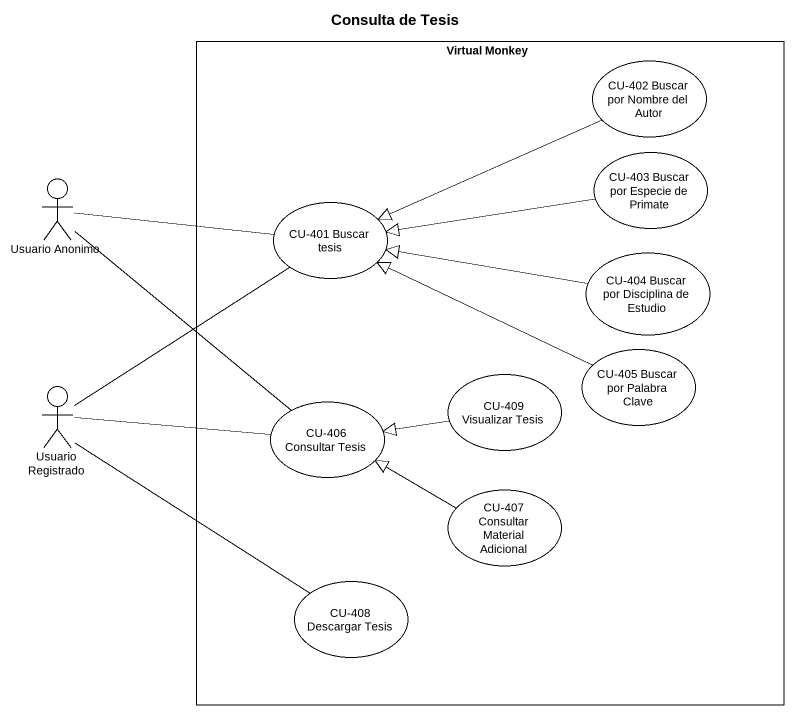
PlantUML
@startuml
title Consulta de Tesis
rectangle "Virtual Monkey" as Virtual_Monkey {
  usecase "CU-402 Buscar por Nombre del Autor" as CU_402_Buscar_por_Nombre
  usecase "CU-403 Buscar por Especie de Primate" as CU_403_Buscar_por_Especie
  usecase "CU-401 Buscar tesis" as CU_401_Buscar_tesis
  usecase "CU-404 Buscar por Disciplina de Estudio" as CU_404_Buscar_por
  usecase "CU-405 Buscar por Palabra Clave" as CU_405_Buscar_por_Palabra
  usecase "CU-406 Consultar Tesis" as CU_406_Consultar_Tesis
  usecase "CU-409 Visualizar Tesis" as CU_409_Visualizar_Tesis
  usecase "CU-407 Consultar Material Adicional" as CU_407_Consultar_Material
  usecase "CU-408 Descargar Tesis" as CU_408_Descargar_Tesis
}
actor "Usuario Anonimo" as Usuario_Anonimo
actor "Usuario Registrado" as Usuario_Registrado
CU_402_Buscar_por_Nombre -left-|> CU_401_Buscar_tesis
CU_403_Buscar_por_Especie -left-|> CU_401_Buscar_tesis
Usuario_Anonimo -right- CU_401_Buscar_tesis
Usuario_Anonimo -- CU_406_Consultar_Tesis
CU_404_Buscar_por -left-|> CU_401_Buscar_tesis
CU_405_Buscar_por_Palabra -left-|> CU_401_Buscar_tesis
Usuario_Registrado -up- CU_401_Buscar_tesis
Usuario_Registrado -- CU_408_Descargar_Tesis
CU_406_Consultar_Tesis -left- Usuario_Registrado
CU_409_Visualizar_Tesis -left-|> CU_406_Consultar_Tesis
CU_407_Consultar_Material -left-|> CU_406_Consultar_Tesis
@enduml
